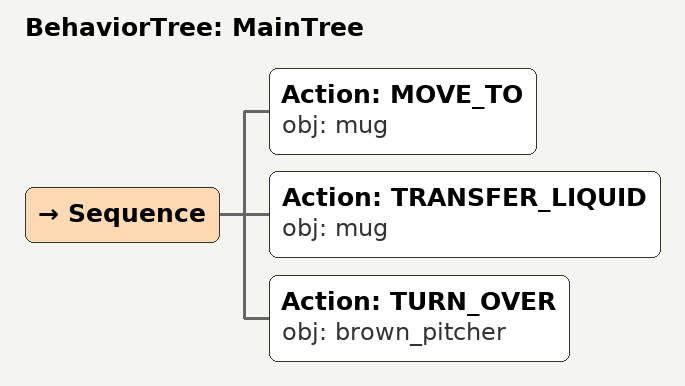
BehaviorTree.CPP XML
<root main_tree_to_execute="MainTree">
  <BehaviorTree ID="MainTree">
    <Sequence>
      <!-- Move to mug -->
      <Action ID="MOVE_TO" obj="mug" />
      <!-- Transfer liquid to mug -->
      <Action ID="TRANSFER_LIQUID" obj="mug" />
      <!-- Turn over brown_pitcher -->
      <Action ID="TURN_OVER" obj="brown_pitcher" />
    </Sequence>
  </BehaviorTree>
</root>
